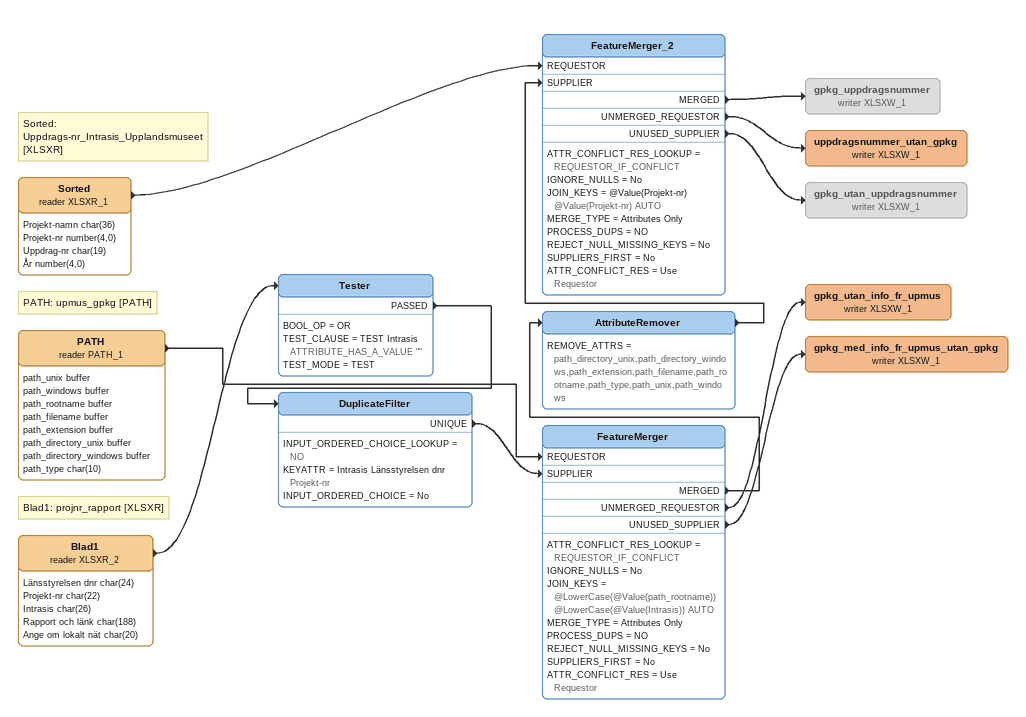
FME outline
Note: Sorted: Uppdrags-nr_Intrasis_Upplandsmuseet [XLSXR]
Sorted (reader XLSXR_1)
    attributes: Projekt-namn char(36), Projekt-nr number(4,0), Uppdrag-nr char(19), År number(4,0)
    -> FeatureMerger_2 [REQUESTOR]
Note: PATH: upmus_gpkg [PATH]
PATH (reader PATH_1)
    attributes: path_unix buffer, path_windows buffer, path_rootname buffer, path_filename buffer, path_extension buffer, path_directory_unix buffer, path_directory_windows buffer, path_type char(10)
    -> FeatureMerger [REQUESTOR]
Note: Blad1: projnr_rapport [XLSXR]
Blad1 (reader XLSXR_2)
    attributes: Länsstyrelsen dnr char(24), Projekt-nr char(22), Intrasis char(26), Rapport och länk char(188), Ange om lokalt nät char(20)
    -> Tester
Tester
    BOOL_OP = OR
    TEST_CLAUSE = TEST Intrasis ATTRIBUTE_HAS_A_VALUE ""
    TEST_MODE = TEST
    PASSED -> DuplicateFilter
DuplicateFilter
    INPUT_ORDERED_CHOICE_LOOKUP = NO
    KEYATTR = Intrasis Länsstyrelsen dnr Projekt-nr
    INPUT_ORDERED_CHOICE = No
    UNIQUE -> FeatureMerger [SUPPLIER]
FeatureMerger
    ATTR_CONFLICT_RES_LOOKUP = REQUESTOR_IF_CONFLICT
    IGNORE_NULLS = No
    JOIN_KEYS = @LowerCase(@Value(path_rootname)) @LowerCase(@Value(Intrasis)) AUTO
    MERGE_TYPE = Attributes Only
    PROCESS_DUPS = NO
    REJECT_NULL_MISSING_KEYS = No
    SUPPLIERS_FIRST = No
    ATTR_CONFLICT_RES = Use Requestor
    MERGED -> AttributeRemover
    UNMERGED_REQUESTOR -> gpkg_utan_info_fr_upmus (writer XLSXW_1)
    UNUSED_SUPPLIER -> gpkg_med_info_fr_upmus_utan_gpkg (writer XLSXW_1)
AttributeRemover
    REMOVE_ATTRS = path_directory_unix,path_directory_windows,path_extension,path_filename,path_rootname,path_type,path_unix,path_windows
    -> FeatureMerger_2 [SUPPLIER]
FeatureMerger_2
    ATTR_CONFLICT_RES_LOOKUP = REQUESTOR_IF_CONFLICT
    IGNORE_NULLS = No
    JOIN_KEYS = @Value(Projekt-nr) @Value(Projekt-nr) AUTO
    MERGE_TYPE = Attributes Only
    PROCESS_DUPS = NO
    REJECT_NULL_MISSING_KEYS = No
    SUPPLIERS_FIRST = No
    ATTR_CONFLICT_RES = Use Requestor
    MERGED -> gpkg_uppdragsnummer (writer XLSXW_1)
    UNMERGED_REQUESTOR -> uppdragsnummer_utan_gpkg (writer XLSXW_1)
    UNUSED_SUPPLIER -> gpkg_utan_uppdragsnummer (writer XLSXW_1)
gpkg_uppdragsnummer (writer XLSXW_1) [off]
uppdragsnummer_utan_gpkg (writer XLSXW_1)
gpkg_utan_uppdragsnummer (writer XLSXW_1) [off]
gpkg_utan_info_fr_upmus (writer XLSXW_1)
gpkg_med_info_fr_upmus_utan_gpkg (writer XLSXW_1)
